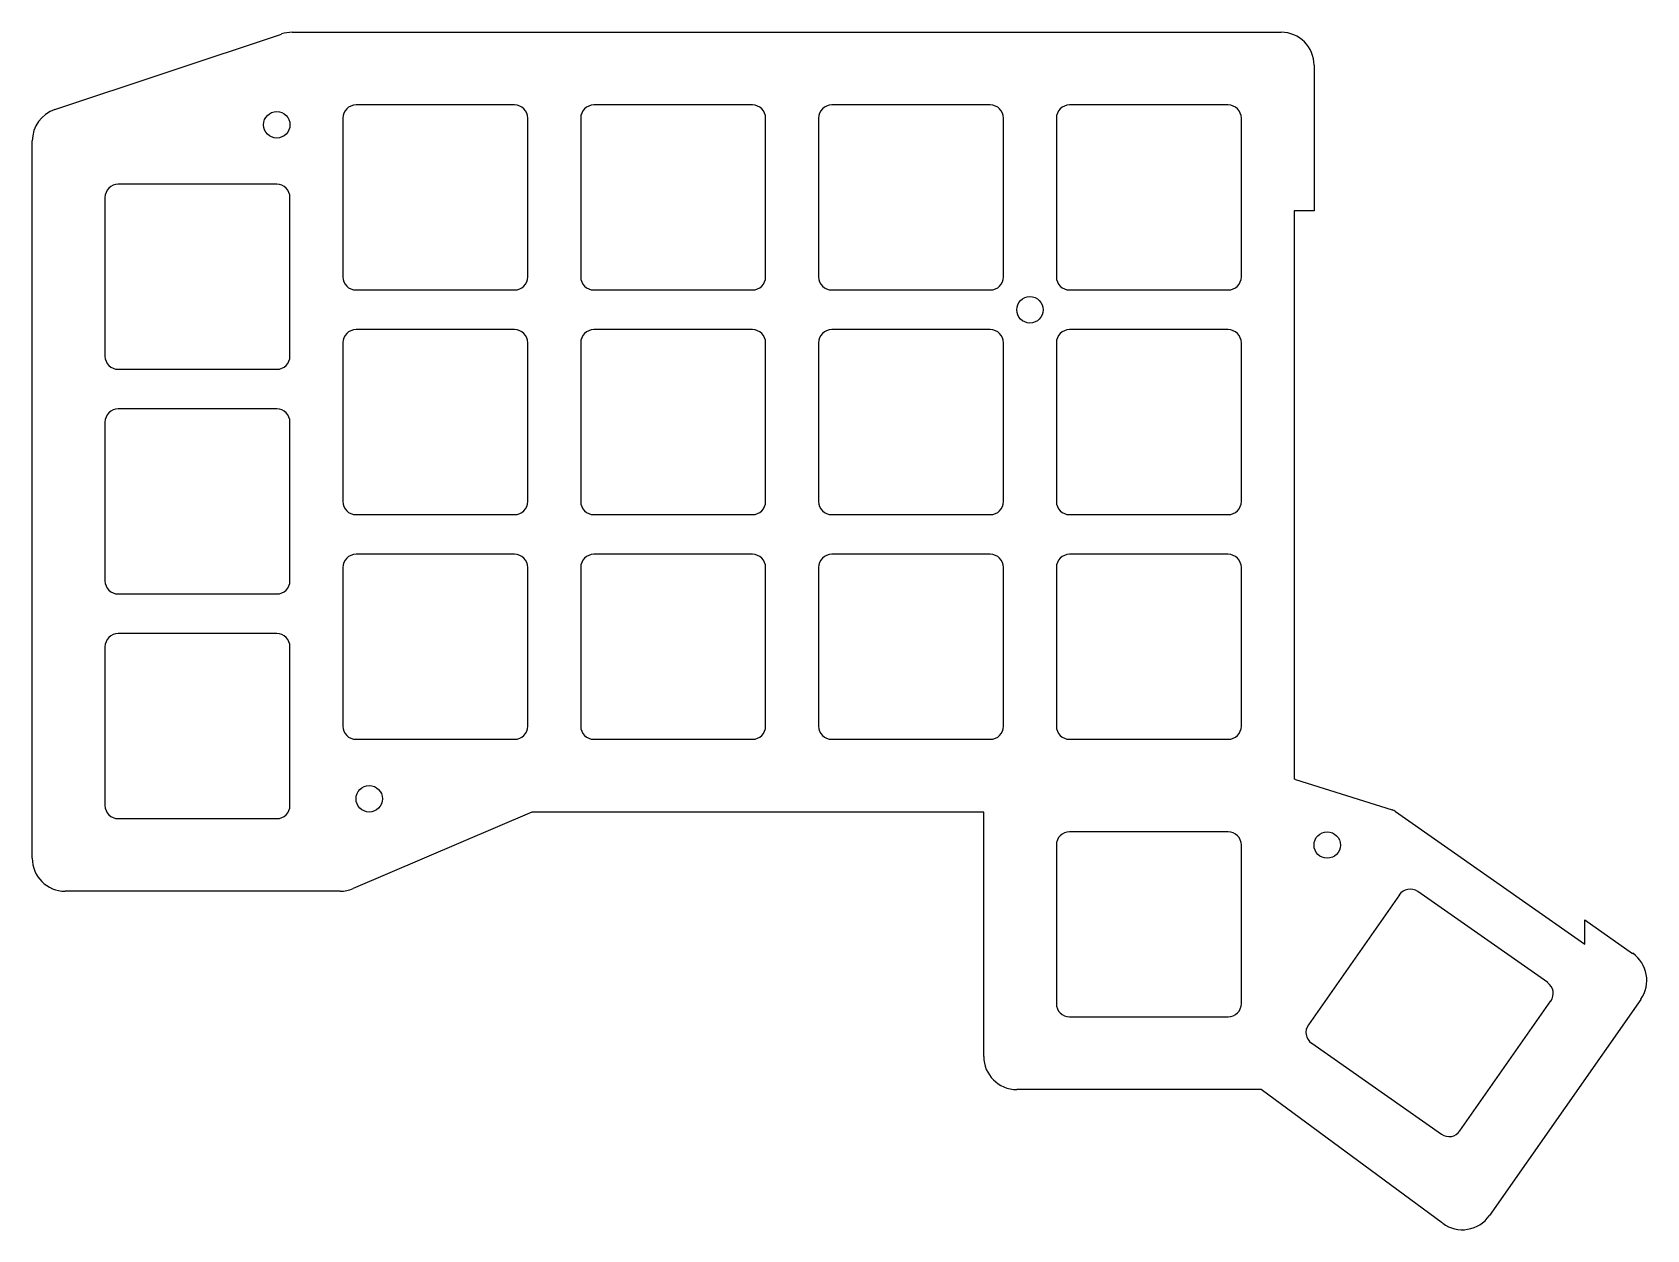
# Model space of a CAD drawing. Header units: millimetres. Extents: x -12 to 110, y -38 to 52.
import ezdxf

# ---------------------------------------------------------------- set-up
doc = ezdxf.new("R2010")
doc.units = ezdxf.units.MM

msp = doc.modelspace()

# ---------------------------------------------------------------- linework, layer by layer
at = {"linetype": 'CONTINUOUS'}
for p, q in [((-10.79, 46.65), (6.37, 52.37)), ((7.16, 52.5), (82, 52.5)), ((84.5, 50), (84.5, 39)), ((24, 47), (12, 47)), ((42, 47), (30, 47)), ((60, 47), (48, 47)), ((78, 47), (66, 47)), ((11, 46), (11, 34)), ((25, 34), (25, 46)), ((29, 46), (29, 34)), ((43, 34), (43, 46)), ((47, 46), (47, 34)), ((61, 34), (61, 46)), ((65, 46), (65, 34)), ((79, 34), (79, 46)), ((-12.5, -10), (-12.5, 44.28)), ((6, 41), (-6, 41)), ((-7, 40), (-7, 28)), ((7, 28), (7, 40)), ((83, 39), (83, -4.01)), ((84.5, 39), (83, 39)), ((12, 33), (24, 33)), ((30, 33), (42, 33)), ((48, 33), (60, 33)), ((66, 33), (78, 33)), ((24, 30), (12, 30)), ((42, 30), (30, 30)), ((60, 30), (48, 30)), ((78, 30), (66, 30)), ((11, 29), (11, 17)), ((25, 17), (25, 29)), ((29, 29), (29, 17)), ((43, 17), (43, 29)), ((47, 29), (47, 17)), ((61, 17), (61, 29)), ((65, 29), (65, 17)), ((79, 17), (79, 29)), ((-6, 27), (6, 27)), ((6, 24), (-6, 24)), ((-7, 23), (-7, 11)), ((7, 11), (7, 23)), ((12, 16), (24, 16)), ((30, 16), (42, 16)), ((48, 16), (60, 16)), ((66, 16), (78, 16)), ((24, 13), (12, 13)), ((42, 13), (30, 13)), ((60, 13), (48, 13)), ((78, 13), (66, 13)), ((11, 12), (11, 0)), ((25, 0), (25, 12)), ((29, 12), (29, 0)), ((43, 0), (43, 12)), ((47, 12), (47, 0)), ((61, 0), (61, 12)), ((65, 12), (65, 0)), ((79, 0), (79, 12)), ((-6, 10), (6, 10)), ((6, 7), (-6, 7)), ((-7, 6), (-7, -6)), ((7, -6), (7, 6)), ((12, -1), (24, -1)), ((30, -1), (42, -1)), ((48, -1), (60, -1)), ((66, -1), (78, -1)), ((83.1, -4.03), (90.4, -6.33)), ((-6, -7), (6, -7)), ((25.31, -6.5), (11.78, -12.3)), ((59.5, -6.5), (25.31, -6.5)), ((59.5, -25), (59.5, -6.5)), ((90.67, -6.47), (105, -16.5)), ((78, -8), (66, -8)), ((65, -9), (65, -21)), ((79, -21), (79, -9)), ((10.79, -12.5), (-10, -12.5)), ((90.96, -12.77), (84.07, -22.6)), ((102.18, -19.41), (92.35, -12.52)), ((105, -14.67), (108.61, -17.2)), ((105, -16.5), (105, -14.67)), ((109.22, -20.68), (97.77, -37.04)), ((95.54, -30.63), (102.42, -20.8)), ((66, -22), (78, -22)), ((84.32, -23.99), (94.15, -30.87)), ((80.51, -27.5), (62, -27.5)), ((94.23, -37.62), (80.51, -27.5))]:
    msp.add_line(p, q, dxfattribs=at)
for centre in [(6, 45.5), (63, 31.5), (13, -5.5), (85.5, -9)]:
    msp.add_circle(centre, 1, dxfattribs=at)
for centre, radius, start, end in [((7.16, 50), 2.5, 90, 108.435), ((82, 50), 2.5, 0, 90), ((-10, 44.28), 2.5, 108.435, 180), ((12, 46), 1, 90, 180), ((24, 46), 1, 0, 90), ((30, 46), 1, 90, 180), ((42, 46), 1, 0, 90), ((48, 46), 1, 90, 180), ((60, 46), 1, 0, 90), ((66, 46), 1, 90, 180), ((78, 46), 1, 0, 90), ((-6, 40), 1, 90, 180), ((6, 40), 1, 0, 90), ((12, 34), 1, 180, 270), ((24, 34), 1, 270, 0), ((30, 34), 1, 180, 270), ((42, 34), 1, 270, 0), ((48, 34), 1, 180, 270), ((60, 34), 1, 270, 0), ((66, 34), 1, 180, 270), ((78, 34), 1, 270, 0), ((12, 29), 1, 90, 180), ((24, 29), 1, 0, 90), ((30, 29), 1, 90, 180), ((42, 29), 1, 0, 90), ((48, 29), 1, 90, 180), ((60, 29), 1, 0, 90), ((66, 29), 1, 90, 180), ((78, 29), 1, 0, 90), ((-6, 28), 1, 180, 270), ((6, 28), 1, 270, 0), ((-6, 23), 1, 90, 180), ((6, 23), 1, 0, 90), ((12, 17), 1, 180, 270), ((24, 17), 1, 270, 0), ((30, 17), 1, 180, 270), ((42, 17), 1, 270, 0), ((48, 17), 1, 180, 270), ((60, 17), 1, 270, 0), ((66, 17), 1, 180, 270), ((78, 17), 1, 270, 0), ((12, 12), 1, 90, 180), ((24, 12), 1, 0, 90), ((30, 12), 1, 90, 180), ((42, 12), 1, 0, 90), ((48, 12), 1, 90, 180), ((60, 12), 1, 0, 90), ((66, 12), 1, 90, 180), ((78, 12), 1, 0, 90), ((-6, 11), 1, 180, 270), ((6, 11), 1, 270, 0), ((-6, 6), 1, 90, 180), ((6, 6), 1, 0, 90), ((12, 0), 1, 180, 270), ((24, 0), 1, 270, 0), ((30, 0), 1, 180, 270), ((42, 0), 1, 270, 0), ((48, 0), 1, 180, 270), ((60, 0), 1, 270, 0), ((66, 0), 1, 180, 270), ((78, 0), 1, 270, 0), ((82.8, -4.99), 1, 72.5, 78.5862), ((-6, -6), 1, 180, 270), ((6, -6), 1, 270, 0), ((90.1, -7.29), 1, 55, 72.5), ((66, -9), 1, 90, 180), ((78, -9), 1, 0, 90), ((-10, -10), 2.5, 180, 270), ((10.79, -10), 2.5, 270, 293.1986), ((91.77, -13.34), 1, 55, 145), ((107.18, -19.24), 2.5, 325, 415), ((101.6, -20.23), 1, 325, 55), ((66, -21), 1, 180, 270), ((78, -21), 1, 270, 0), ((84.89, -23.17), 1, 145, 235), ((62, -25), 2.5, 180, 270), ((94.72, -30.06), 1, 235, 325), ((95.72, -35.61), 2.5, 233.605, 325)]:
    msp.add_arc(centre, radius, start, end, dxfattribs=at)

doc.saveas('drawing.dxf')
